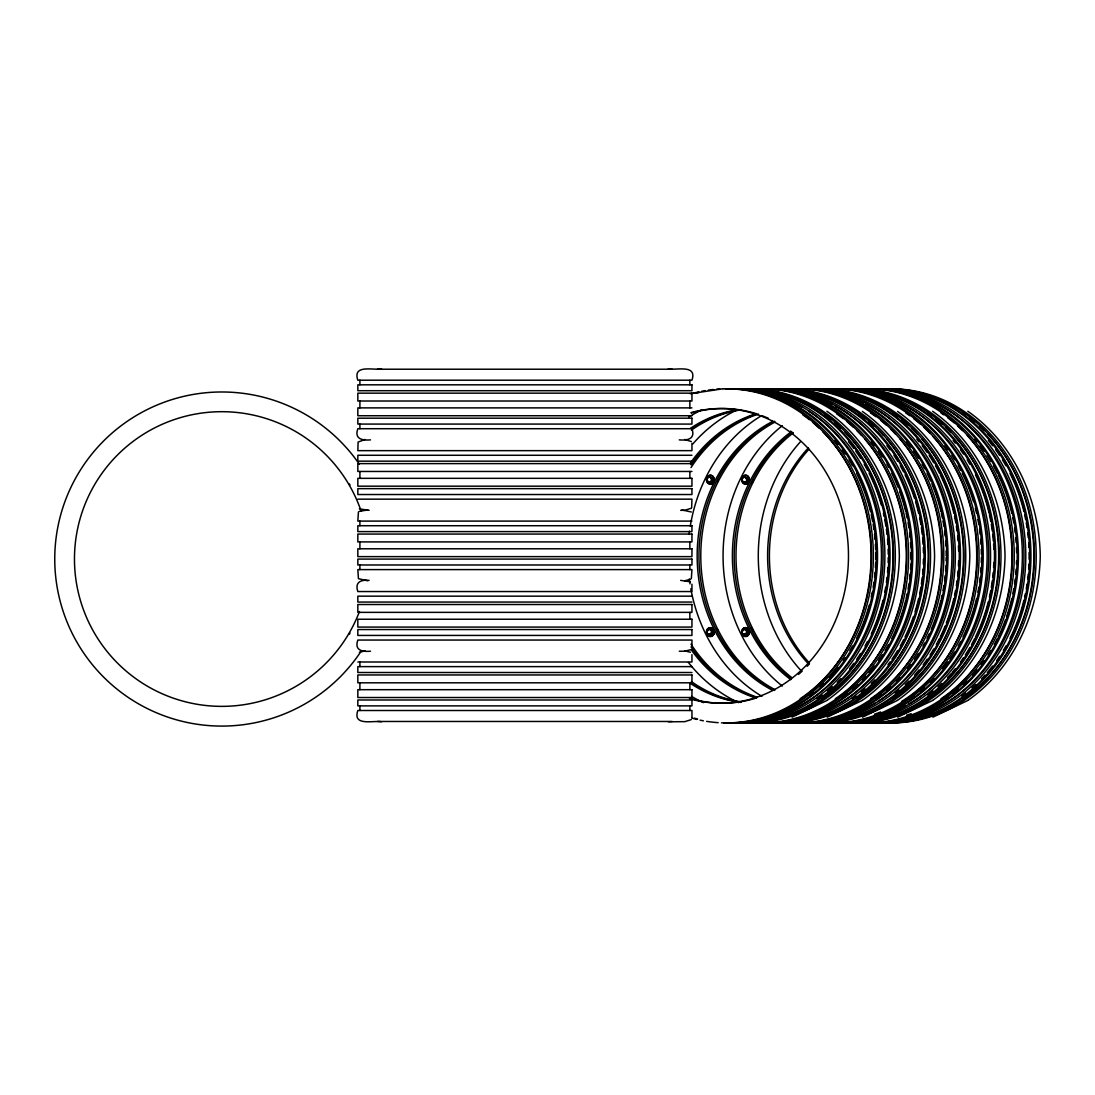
<?xml version="1.0" encoding="UTF-8"?>
<svg xmlns="http://www.w3.org/2000/svg" width="1095" height="1095" viewBox="0 0 1095 1095"><rect width="100%" height="100%" fill="white"/><g stroke="black" fill="none" stroke-linecap="round" stroke-linejoin="round"><path stroke-width="1.5" d="M691.657 507.738L691.944 499.156L357.832 499.156M358.435 511.995L357.832 521.097L691.944 521.097M691.328 578.694L691.944 569.605L357.832 569.605L358.435 578.694L367.769 580.774M691.328 508.244L684.731 510.325L680.638 510.325M691.328 719.593L684.731 721.673L668.237 721.783M827.136 700.307C873.577 667.594 898.365 611.831 899.351 555.863C898.365 499.909 873.577 444.132 827.136 411.433L826.93 411.255M862.367 700.307C908.795 667.594 933.583 611.831 934.582 555.863C933.583 499.909 908.795 444.132 862.367 411.433M897.585 700.307C944.027 667.594 968.815 611.831 969.8 555.863C968.815 499.909 944.027 444.132 897.585 411.433M932.803 700.307C979.245 667.594 1004.033 611.831 1005.032 555.863C1004.033 499.909 979.245 444.132 932.803 411.433L932.598 411.255M968.035 700.307C1014.463 667.594 1039.264 611.831 1040.25 555.863C1039.264 499.909 1014.463 444.132 968.035 411.433L967.829 411.255M707.041 478.214L709.204 476.777L712.352 478.214L712.352 481.102L710.19 482.539L707.041 481.102L707.041 478.214L710.19 476.777M709.204 482.539L712.352 481.102M742.259 478.214L744.422 476.777L747.584 478.214L747.584 481.102L745.421 482.539L742.259 481.102L742.259 478.214L745.421 476.777M744.422 482.539L747.584 481.102M707.041 630.638L710.19 629.201L712.352 630.638L712.352 633.512L710.19 634.963L707.041 633.512L707.041 630.638L708.027 630.638M709.204 634.963L712.352 633.512M742.259 630.638L745.421 629.201L747.584 630.638L747.584 633.512L744.422 634.963L742.259 633.512L742.259 630.638L743.259 630.638M744.422 634.963L747.584 633.512M792.055 717.157L826.93 700.485M827.272 717.157L862.148 700.485M862.504 717.157L897.38 700.485M897.722 717.157L932.598 700.485M932.954 717.157L967.829 700.485M365.046 439.478L358.106 442.065L357.832 450.647L691.944 450.647L691.944 443.283M359.365 511.365L367.769 509.928M359.365 652.264L365.046 650.827M684.731 580.774L690.397 579.337M690.397 649.787L684.731 651.224L679.283 651.224M690.137 393.762L722.686 388.821M381.525 368.919C373.6 370.48 352.275 364.005 357.832 380.198L691.944 380.198C697.488 364.005 676.176 370.48 668.237 368.919M377.556 369.22L672.221 369.22M691.944 407.887L357.832 407.887L357.832 415.744L691.944 415.744M370.493 439.875C362.336 440.642 354.123 439.04 357.832 428.706L691.944 428.706C695.654 439.04 687.441 440.642 679.283 439.875M691.944 455.274L357.832 455.274L357.832 461.159L691.944 461.159M691.944 463.609L357.832 463.609L357.832 471.466L691.944 471.466M709.204 476.777L712.352 478.214M744.422 476.777L747.584 478.214M707.041 481.102L708.027 481.102M742.259 481.102L745.421 482.539M682.007 509.928L691.328 511.995M369.125 510.325L359.365 508.888M369.125 580.377C360.939 579.556 354.629 582.075 357.832 591.546L691.944 591.546L691.944 584.183M680.638 580.377L690.397 581.815M691.944 596.173L357.832 596.173L357.832 602.058L691.944 602.058M709.204 629.201L712.352 630.638M744.422 629.201L747.584 630.638M707.041 633.512L710.19 634.963M742.259 633.512L745.421 634.963M370.493 651.224C362.336 651.977 354.123 650.389 357.832 640.055L691.944 640.055L691.944 647.405M357.832 661.996L691.944 661.996L691.944 654.632M691.944 666.622L357.832 666.622L357.832 672.508L691.944 672.508M377.556 721.468L672.221 721.468M381.525 721.783C373.6 720.209 352.275 726.683 357.832 710.504L691.944 710.504L691.944 717.855M684.731 439.478L691.328 441.545M684.731 650.827L690.397 652.264M746.585 478.214L746.585 481.102M746.585 630.638L746.585 633.512M711.367 478.214L711.367 481.102M711.367 630.638L711.367 633.512M689.864 380.198L689.864 384.824M689.864 401.016L689.864 407.887M689.864 471.466L689.864 478.337M689.864 541.915L689.864 548.787M689.864 564.979L689.864 569.605M689.864 612.365L689.864 619.236M689.864 682.815L689.864 689.686M689.864 705.878L689.864 710.504M359.899 380.198L359.899 384.824M359.899 401.016L359.899 407.887M359.899 424.08L359.899 428.706M359.899 471.466L359.899 478.337M359.899 521.097L359.899 525.723M359.899 541.915L359.899 548.787M359.899 564.979L359.899 569.605M359.899 661.996L359.899 666.622M359.899 682.815L359.899 689.686M359.899 705.878L359.899 710.504M349.962 485.044A4.435 4.435 0 0 1 349.524 483.976M349.524 634.101A4.435 4.435 0 0 1 349.962 633.019M359.475 611.489A147.332 147.332 0 0 1 131.893 675.752A147.332 147.332 0 0 1 135.944 439.3A147.332 147.332 0 0 1 361.199 511.31M361.199 651.101A167.056 167.056 0 0 1 112.73 685.566A167.056 167.056 0 0 1 110.198 434.729A167.056 167.056 0 0 1 359.311 464.171M756.713 697.679A147.332 127.595 -90 0 1 691.041 646.953M691.041 464.786A147.332 127.595 -90 0 1 756.713 414.061M756.494 698.186A147.332 127.595 -90 0 1 691.15 649.691M690.178 463.404A147.332 127.595 -90 0 1 756.494 413.554M741.274 701.936A147.332 127.595 -90 0 1 691.41 681.596M691.41 430.13A147.332 127.595 -90 0 1 741.274 409.804M741.123 702.182A147.332 127.595 -90 0 1 692.314 683.458M692.314 428.282A147.332 127.595 -90 0 1 739.453 409.804M758.329 388.862A167.056 144.677 -90 0 1 906.263 556.821A167.056 144.677 -90 0 1 756.7 722.823M760.642 388.862A167.056 144.677 -90 0 1 908.576 556.821A167.056 144.677 -90 0 1 759.013 722.823M763.585 388.862A167.056 144.677 -90 0 1 911.519 556.821A167.056 144.677 -90 0 1 761.956 722.823M764.816 388.862A167.056 144.677 -90 0 1 912.751 556.821A167.056 144.677 -90 0 1 763.174 722.823M768.745 388.862A167.056 144.677 -90 0 1 916.679 556.821A167.056 144.677 -90 0 1 767.102 722.823M772.18 388.862A167.056 144.677 -90 0 1 920.115 556.821A167.056 144.677 -90 0 1 770.538 722.823M776.109 388.862A167.056 144.677 -90 0 1 924.043 556.821A167.056 144.677 -90 0 1 774.466 722.823M777.327 388.862A167.056 144.677 -90 0 1 925.261 556.821A167.056 144.677 -90 0 1 775.684 722.823M780.27 388.862A167.056 144.677 -90 0 1 928.204 556.821A167.056 144.677 -90 0 1 778.641 722.823M782.583 388.862A167.056 144.677 -90 0 1 930.517 556.821A167.056 144.677 -90 0 1 780.94 722.823M812.422 396.513A164.989 142.884 -90 0 1 832.378 404.548M835.362 406.094A164.989 142.884 -90 0 1 917.802 569.947A164.989 142.884 -90 0 1 812.422 715.227M836.676 413.883A164.989 142.884 -90 0 1 843.26 418.66M847.119 421.753A164.989 142.884 -90 0 1 853.361 427.214M856.961 430.677A164.989 142.884 -90 0 1 861.601 435.481M864.94 439.204A164.989 142.884 -90 0 1 835.348 698.747M871.278 441.764A164.989 142.884 -90 0 1 874.44 445.706M878.519 451.181A164.989 142.884 -90 0 1 882.378 456.875M886.909 464.253A164.989 142.884 -90 0 1 888.606 467.264M891.823 473.382A164.989 142.884 -90 0 1 897.982 487.166M899.789 491.929A164.989 142.884 -90 0 1 905.702 511.516M906.085 513.172A164.989 142.884 -90 0 1 907.139 517.962M908.07 522.821A164.989 142.884 -90 0 1 908.864 527.735M909.548 532.676A164.989 142.884 -90 0 1 910.082 537.645M910.492 542.627A164.989 142.884 -90 0 1 910.78 547.609M910.93 552.578A164.989 142.884 -90 0 1 910.93 559.162M910.78 564.13A164.989 142.884 -90 0 1 910.492 569.099M910.082 574.081A164.989 142.884 -90 0 1 909.548 579.063M908.864 584.005A164.989 142.884 -90 0 1 908.07 588.918M907.139 593.777A164.989 142.884 -90 0 1 906.085 598.568M905.702 600.224A164.989 142.884 -90 0 1 891.823 638.358M888.606 644.476A164.989 142.884 -90 0 1 885.143 650.471M882.378 654.865A164.989 142.884 -90 0 1 878.519 660.559M874.44 666.034A164.989 142.884 -90 0 1 869.115 672.535M865.775 676.258A164.989 142.884 -90 0 1 862.312 679.885M857.522 684.526A164.989 142.884 -90 0 1 852.553 688.933M847.42 693.067A164.989 142.884 -90 0 1 842.178 696.926M886.95 445.706A164.989 142.884 -90 0 1 890.03 449.799M893.944 455.438A164.989 142.884 -90 0 1 897.654 461.269M900.282 465.745A164.989 142.884 -90 0 1 903.553 471.836M905.059 474.86A164.989 142.884 -90 0 1 914.517 498.389M915.543 501.647A164.989 142.884 -90 0 1 918.609 513.172M919.649 517.962A164.989 142.884 -90 0 1 920.854 524.45M921.374 527.735A164.989 142.884 -90 0 1 922.25 534.333M922.606 537.645A164.989 142.884 -90 0 1 923.126 544.297M923.29 547.609A164.989 142.884 -90 0 1 923.441 552.578M923.441 559.162A164.989 142.884 -90 0 1 923.29 564.13M923.017 569.099A164.989 142.884 -90 0 1 922.606 574.081M922.25 577.407A164.989 142.884 -90 0 1 921.374 584.005M920.854 587.29A164.989 142.884 -90 0 1 919.649 593.777M918.609 598.568A164.989 142.884 -90 0 1 915.037 611.722M913.449 616.595A164.989 142.884 -90 0 1 905.059 636.879M903.553 639.904A164.989 142.884 -90 0 1 900.282 645.982M897.654 650.471A164.989 142.884 -90 0 1 892.014 659.149M890.03 661.941A164.989 142.884 -90 0 1 887.99 664.679M874.837 679.885A164.989 142.884 -90 0 1 871.25 683.389M865.064 688.933A164.989 142.884 -90 0 1 861.231 692.067M856.016 695.996A164.989 142.884 -90 0 1 852.033 698.747M858.617 413.883A164.989 142.884 -90 0 1 865.201 418.66M869.06 421.753A164.989 142.884 -90 0 1 874.07 426.092M878.902 430.677A164.989 142.884 -90 0 1 883.542 435.481M886.882 439.204A164.989 142.884 -90 0 1 857.289 698.747M738.619 702.62A158.077 136.889 -90 0 1 688.413 662.475M692.697 444.091A158.077 136.889 -90 0 1 737.113 409.831M746.215 478.392A1.547 1.341 -90 0 1 746.653 479.021M746.133 478.2A1.547 1.341 -90 0 1 746.886 479.021M753.1 479.651A4.435 3.846 -90 0 1 752.977 480.801M753.333 479.651A4.435 3.846 -90 0 1 752.826 481.868M752.21 482.799A4.435 3.846 -90 0 1 751.416 483.497M791.261 678.654A147.332 127.595 -90 0 1 791.261 433.086M774.931 689.658A147.332 127.595 -90 0 1 700.786 555.863A147.332 127.595 -90 0 1 774.931 422.081M774.644 690.452A147.332 127.595 -90 0 1 698.966 555.863A147.332 127.595 -90 0 1 774.644 421.288M790.782 679.653A147.332 127.595 -90 0 1 790.782 432.087M828.778 388.862A167.056 144.677 -90 0 1 976.713 556.821A167.056 144.677 -90 0 1 827.149 722.823M831.091 388.862A167.056 144.677 -90 0 1 979.026 556.821A167.056 144.677 -90 0 1 829.449 722.823M834.034 388.862A167.056 144.677 -90 0 1 981.969 556.821A167.056 144.677 -90 0 1 832.405 722.823M835.266 388.862A167.056 144.677 -90 0 1 983.201 556.821A167.056 144.677 -90 0 1 833.623 722.823M839.194 388.862A167.056 144.677 -90 0 1 987.129 556.821A167.056 144.677 -90 0 1 837.552 722.823M842.63 388.862A167.056 144.677 -90 0 1 990.564 556.821A167.056 144.677 -90 0 1 840.987 722.823M846.544 388.862A167.056 144.677 -90 0 1 994.493 556.821A167.056 144.677 -90 0 1 844.916 722.823M847.776 388.862A167.056 144.677 -90 0 1 995.711 556.821A167.056 144.677 -90 0 1 846.134 722.823M850.719 388.862A167.056 144.677 -90 0 1 998.654 556.821A167.056 144.677 -90 0 1 849.09 722.823M853.032 388.862A167.056 144.677 -90 0 1 1000.967 556.821A167.056 144.677 -90 0 1 851.39 722.823M905.798 412.993A164.989 142.884 -90 0 1 909.781 415.744M913.709 418.66A164.989 142.884 -90 0 1 920.087 423.888M923.797 427.214A164.989 142.884 -90 0 1 929.764 433.059M933.186 436.713A164.989 142.884 -90 0 1 901.568 701.457M880.626 711.955A164.989 142.884 -90 0 1 874.44 714.227M882.871 396.513A164.989 142.884 -90 0 1 988.101 539.903A164.989 142.884 -90 0 1 908.754 704.03M905.811 705.645A164.989 142.884 -90 0 1 882.871 715.227M927.739 412.993A164.989 142.884 -90 0 1 931.722 415.744M935.65 418.66A164.989 142.884 -90 0 1 942.028 423.888M945.738 427.214A164.989 142.884 -90 0 1 950.542 431.854M955.127 436.713A164.989 142.884 -90 0 1 923.509 701.457M899.488 713.132A164.989 142.884 -90 0 1 896.381 714.227M944.889 445.706A164.989 142.884 -90 0 1 947.955 449.799M951.884 455.438A164.989 142.884 -90 0 1 954.689 459.791M958.207 465.745A164.989 142.884 -90 0 1 960.698 470.303M962.272 473.382A164.989 142.884 -90 0 1 973.469 501.647M975.316 508.217A164.989 142.884 -90 0 1 976.535 513.172M977.903 519.577A164.989 142.884 -90 0 1 978.793 524.45M979.56 529.378A164.989 142.884 -90 0 1 980.189 534.333M980.682 539.315A164.989 142.884 -90 0 1 981.052 544.297M981.298 549.266A164.989 142.884 -90 0 1 981.407 554.221M981.407 557.519A164.989 142.884 -90 0 1 981.298 562.474M981.052 567.443A164.989 142.884 -90 0 1 980.682 572.425M980.189 577.407A164.989 142.884 -90 0 1 979.56 582.362M978.793 587.29A164.989 142.884 -90 0 1 977.903 592.162M976.535 598.568A164.989 142.884 -90 0 1 962.998 636.879M960.698 641.437A164.989 142.884 -90 0 1 958.207 645.982M954.689 651.949A164.989 142.884 -90 0 1 949.954 659.149M947.955 661.941A164.989 142.884 -90 0 1 942.781 668.675M933.939 678.681A164.989 142.884 -90 0 1 930.394 682.226M924.262 687.852A164.989 142.884 -90 0 1 920.457 691.041M913.955 695.996A164.989 142.884 -90 0 1 909.972 698.747M953.156 440.477A164.989 142.884 -90 0 1 955.305 443.064M960.479 449.799A164.989 142.884 -90 0 1 963.436 454.001M967.2 459.791A164.989 142.884 -90 0 1 969.869 464.253M975.508 474.86A164.989 142.884 -90 0 1 989.059 513.172M989.415 514.759A164.989 142.884 -90 0 1 990.729 521.193M991.303 524.45A164.989 142.884 -90 0 1 992.289 531.02M992.7 534.333A164.989 142.884 -90 0 1 993.343 540.971M993.576 544.297A164.989 142.884 -90 0 1 993.808 549.266M993.808 562.474A164.989 142.884 -90 0 1 993.576 567.443M993.206 572.425A164.989 142.884 -90 0 1 992.7 577.407M992.289 580.706A164.989 142.884 -90 0 1 991.303 587.29M990.729 590.547A164.989 142.884 -90 0 1 989.415 596.98M988.251 601.867A164.989 142.884 -90 0 1 975.508 636.879M974.783 638.358A164.989 142.884 -90 0 1 971.566 644.476M969.869 647.487A164.989 142.884 -90 0 1 965.338 654.865M963.436 657.739A164.989 142.884 -90 0 1 960.479 661.941M955.305 668.675A164.989 142.884 -90 0 1 952.075 672.535M950.98 673.781A164.989 142.884 -90 0 1 947.599 677.476M941.7 683.389A164.989 142.884 -90 0 1 938.018 686.757M932.967 691.041A164.989 142.884 -90 0 1 927.78 695.038M782.309 686.059A158.077 136.889 -90 0 1 782.309 425.681M745.969 633.485A1.547 1.341 -90 0 1 745.284 633.622M746.133 630.624A1.547 1.341 -90 0 1 746.694 631.09M746.201 633.485A1.547 1.341 -90 0 1 745.175 633.526M751.416 628.229A4.435 3.846 -90 0 1 752.21 628.941M752.812 629.858A4.435 3.846 -90 0 1 753.209 630.925M740.973 702.401A147.332 127.595 -90 0 1 690.507 683.458M690.507 428.282A147.332 127.595 -90 0 1 737.647 409.804M762.093 415.73A147.332 127.595 -90 0 1 768.403 418.317M790.563 431.101A147.332 127.595 -90 0 1 793.232 433.086M809.506 663.844A147.332 127.595 -90 0 1 807.152 666.308M802.265 671.043A147.332 127.595 -90 0 1 798.46 674.424M755.728 698.186A147.332 127.595 -90 0 1 689.672 698.186M691.274 413.075A147.332 127.595 -90 0 1 755.728 413.554M691.068 412.61A147.332 127.595 -90 0 1 848.474 556.821A147.332 127.595 -90 0 1 689.467 698.665M723.111 388.862A167.056 144.677 -90 0 1 871.045 556.821A167.056 144.677 -90 0 1 721.468 722.823M718.183 722.659A167.056 144.677 -90 0 1 706.672 721.372M703.401 720.797A167.056 144.677 -90 0 1 700.129 720.154M696.899 719.415A167.056 144.677 -90 0 1 692.095 718.169M693.683 393.132A167.056 144.677 -90 0 1 698.514 391.942M701.758 391.243A167.056 144.677 -90 0 1 705.029 390.641M708.314 390.121A167.056 144.677 -90 0 1 713.242 389.505M716.541 389.204A167.056 144.677 -90 0 1 719.826 388.985M725.424 388.862A167.056 144.677 -90 0 1 873.358 556.821A167.056 144.677 -90 0 1 723.781 722.823M697.597 719.018A167.056 144.677 -90 0 1 694.408 718.169M695.996 393.132A167.056 144.677 -90 0 1 699.212 392.325M710.628 390.121A167.056 144.677 -90 0 1 713.913 389.683M728.367 388.862A167.056 144.677 -90 0 1 876.301 556.821A167.056 144.677 -90 0 1 726.724 722.823M729.585 388.862A167.056 144.677 -90 0 1 877.533 556.821A167.056 144.677 -90 0 1 727.956 722.823M733.513 388.862A167.056 144.677 -90 0 1 881.448 556.821A167.056 144.677 -90 0 1 731.884 722.823M736.949 388.862A167.056 144.677 -90 0 1 884.883 556.821A167.056 144.677 -90 0 1 735.32 722.823M740.877 388.862A167.056 144.677 -90 0 1 888.811 556.821A167.056 144.677 -90 0 1 739.235 722.823M742.109 388.862A167.056 144.677 -90 0 1 890.043 556.821A167.056 144.677 -90 0 1 740.466 722.823M745.052 388.862A167.056 144.677 -90 0 1 892.986 556.821A167.056 144.677 -90 0 1 743.409 722.823M747.365 388.862A167.056 144.677 -90 0 1 895.299 556.821A167.056 144.677 -90 0 1 745.722 722.823M777.204 396.513A164.989 142.884 -90 0 1 801.608 406.888M808.849 411.159A164.989 142.884 -90 0 1 882.077 575.559A164.989 142.884 -90 0 1 777.204 715.227M802.786 414.813A164.989 142.884 -90 0 1 809.328 419.672M813.161 422.807A164.989 142.884 -90 0 1 819.347 428.35M822.92 431.854A164.989 142.884 -90 0 1 800.13 698.747M834.979 440.477A164.989 142.884 -90 0 1 838.168 444.378M842.288 449.799A164.989 142.884 -90 0 1 845.244 454.001M849.008 459.791A164.989 142.884 -90 0 1 852.54 465.745M856.591 473.382A164.989 142.884 -90 0 1 870.47 511.516M871.223 514.759A164.989 142.884 -90 0 1 872.551 521.193M873.126 524.45A164.989 142.884 -90 0 1 873.878 529.378M874.508 534.333A164.989 142.884 -90 0 1 875.014 539.315M875.384 544.297A164.989 142.884 -90 0 1 875.617 549.266M875.713 552.578A164.989 142.884 -90 0 1 875.713 559.162M875.617 562.474A164.989 142.884 -90 0 1 875.384 567.443M875.014 572.425A164.989 142.884 -90 0 1 874.508 577.407M873.878 582.362A164.989 142.884 -90 0 1 873.126 587.29M872.236 592.162A164.989 142.884 -90 0 1 871.223 596.98M869.211 605.165A164.989 142.884 -90 0 1 856.591 638.358M852.54 645.982A164.989 142.884 -90 0 1 849.912 650.471M845.244 657.739A164.989 142.884 -90 0 1 843.287 660.559M838.168 667.361A164.989 142.884 -90 0 1 833.884 672.535M832.789 673.781A164.989 142.884 -90 0 1 829.408 677.476M823.522 683.389A164.989 142.884 -90 0 1 819.84 686.757M813.503 692.067A164.989 142.884 -90 0 1 809.588 695.038M848.557 441.764A164.989 142.884 -90 0 1 853.785 448.416M855.797 451.181A164.989 142.884 -90 0 1 860.602 458.326M864.188 464.253A164.989 142.884 -90 0 1 867.527 470.303M869.101 473.382A164.989 142.884 -90 0 1 881.27 504.932M883.378 513.172A164.989 142.884 -90 0 1 884.089 516.361M884.746 519.577A164.989 142.884 -90 0 1 885.896 526.093M886.389 529.378A164.989 142.884 -90 0 1 887.032 534.333M887.525 539.315A164.989 142.884 -90 0 1 887.894 544.297M888.141 549.266A164.989 142.884 -90 0 1 888.237 554.221M888.237 557.519A164.989 142.884 -90 0 1 888.141 562.474M887.894 567.443A164.989 142.884 -90 0 1 887.525 572.425M887.032 577.407A164.989 142.884 -90 0 1 886.389 582.362M885.636 587.29A164.989 142.884 -90 0 1 884.746 592.162M882.994 600.224A164.989 142.884 -90 0 1 871.278 633.868M867.527 641.437A164.989 142.884 -90 0 1 865.05 645.982M860.602 653.414A164.989 142.884 -90 0 1 856.783 659.149M853.785 663.324A164.989 142.884 -90 0 1 849.624 668.675M840.768 678.681A164.989 142.884 -90 0 1 837.237 682.226M832.351 686.757A164.989 142.884 -90 0 1 827.3 691.041M822.099 695.038A164.989 142.884 -90 0 1 816.815 698.747M824.727 414.813A164.989 142.884 -90 0 1 831.269 419.672M835.102 422.807A164.989 142.884 -90 0 1 841.288 428.35M844.861 431.854A164.989 142.884 -90 0 1 822.071 698.747M703.401 702.62A158.077 136.889 -90 0 1 691.506 696.352M688.645 417.154A158.077 136.889 -90 0 1 701.881 409.831M809.041 662.598A147.332 127.595 -90 0 1 809.041 449.142M791.753 677.627A147.332 127.595 -90 0 1 793.067 433.086M808.384 663.844A147.332 127.595 -90 0 1 808.384 447.896M864.01 388.862A167.056 144.677 -90 0 1 1011.944 556.821A167.056 144.677 -90 0 1 862.367 722.823M866.323 388.862A167.056 144.677 -90 0 1 1014.257 556.821A167.056 144.677 -90 0 1 864.68 722.823M869.266 388.862A167.056 144.677 -90 0 1 1017.2 556.821A167.056 144.677 -90 0 1 867.623 722.823M870.484 388.862A167.056 144.677 -90 0 1 1018.418 556.821A167.056 144.677 -90 0 1 868.855 722.823M874.412 388.862A167.056 144.677 -90 0 1 1022.347 556.821A167.056 144.677 -90 0 1 872.77 722.823M877.848 388.862A167.056 144.677 -90 0 1 1025.782 556.821A167.056 144.677 -90 0 1 876.205 722.823M881.776 388.862A167.056 144.677 -90 0 1 1029.711 556.821A167.056 144.677 -90 0 1 880.134 722.823M883.008 388.862A167.056 144.677 -90 0 1 1030.942 556.821A167.056 144.677 -90 0 1 881.365 722.823M885.951 388.862A167.056 144.677 -90 0 1 1033.885 556.821A167.056 144.677 -90 0 1 884.308 722.823M888.264 388.862A167.056 144.677 -90 0 1 1036.198 556.821A167.056 144.677 -90 0 1 886.621 722.823M941.016 412.993A164.989 142.884 -90 0 1 943.685 414.813M947.627 417.674A164.989 142.884 -90 0 1 954.06 422.807M957.796 426.092A164.989 142.884 -90 0 1 962.642 430.677M967.282 435.481A164.989 142.884 -90 0 1 941.016 698.747M911.218 713.694A164.989 142.884 -90 0 1 906.564 715.227M918.089 396.513A164.989 142.884 -90 0 1 1023.989 555.863A164.989 142.884 -90 0 1 918.089 715.227M962.957 412.993A164.989 142.884 -90 0 1 965.626 414.813M969.568 417.674A164.989 142.884 -90 0 1 974.728 421.753M979.738 426.092A164.989 142.884 -90 0 1 984.583 430.677M988.087 434.263A164.989 142.884 -90 0 1 962.957 698.747M933.159 713.694A164.989 142.884 -90 0 1 928.505 715.227M974.783 439.204A164.989 142.884 -90 0 1 976.945 441.764M980.121 445.706A164.989 142.884 -90 0 1 984.186 451.181M987.101 455.438A164.989 142.884 -90 0 1 990.811 461.269M993.439 465.745A164.989 142.884 -90 0 1 997.49 473.382M998.229 474.86A164.989 142.884 -90 0 1 1011.766 513.172M1012.807 517.962A164.989 142.884 -90 0 1 1013.737 522.821M1014.545 527.735A164.989 142.884 -90 0 1 1015.216 532.676M1015.763 537.645A164.989 142.884 -90 0 1 1016.174 542.627M1016.447 547.609A164.989 142.884 -90 0 1 1016.598 552.578M1016.571 560.818A164.989 142.884 -90 0 1 1016.447 564.13M1016.174 569.099A164.989 142.884 -90 0 1 1015.763 574.081M1015.216 579.063A164.989 142.884 -90 0 1 1014.545 584.005M1013.737 588.918A164.989 142.884 -90 0 1 1012.807 593.777M1011.766 598.568A164.989 142.884 -90 0 1 1006.606 616.595M1005.47 619.811A164.989 142.884 -90 0 1 998.229 636.879M997.49 638.358A164.989 142.884 -90 0 1 994.274 644.476M990.811 650.471A164.989 142.884 -90 0 1 988.06 654.865M984.186 660.559A164.989 142.884 -90 0 1 981.147 664.679M976.945 669.976A164.989 142.884 -90 0 1 972.579 675.026M966.817 681.063A164.989 142.884 -90 0 1 963.203 684.526M958.221 688.933A164.989 142.884 -90 0 1 953.102 693.067M947.846 696.926A164.989 142.884 -90 0 1 945.19 698.747M988.388 440.477A164.989 142.884 -90 0 1 992.631 445.706M995.697 449.799A164.989 142.884 -90 0 1 999.625 455.438M1002.418 459.791A164.989 142.884 -90 0 1 1005.949 465.745M1010.001 473.382A164.989 142.884 -90 0 1 1023.893 511.516M1024.646 514.759A164.989 142.884 -90 0 1 1025.645 519.577M1026.248 522.821A164.989 142.884 -90 0 1 1027.055 527.735M1027.726 532.676A164.989 142.884 -90 0 1 1028.273 537.645M1028.684 542.627A164.989 142.884 -90 0 1 1028.971 547.609M1029.122 552.578A164.989 142.884 -90 0 1 1029.122 559.162M1028.971 564.13A164.989 142.884 -90 0 1 1028.684 569.099M1028.273 574.081A164.989 142.884 -90 0 1 1027.726 579.063M1027.055 584.005A164.989 142.884 -90 0 1 1026.248 588.918M1025.331 593.777A164.989 142.884 -90 0 1 1024.646 596.98M1023.893 600.224A164.989 142.884 -90 0 1 1010.001 638.358M1005.949 645.982A164.989 142.884 -90 0 1 1003.321 650.471M999.625 656.302A164.989 142.884 -90 0 1 996.696 660.559M992.631 666.034A164.989 142.884 -90 0 1 987.293 672.535M985.089 675.026A164.989 142.884 -90 0 1 981.668 678.681M975.713 684.526A164.989 142.884 -90 0 1 972.004 687.852M965.612 693.067A164.989 142.884 -90 0 1 961.684 695.996M800.582 670.14A158.077 136.889 -90 0 1 800.582 441.6M711.216 478.392A1.547 1.341 -90 0 1 711.654 479.021M711.682 480.199A1.547 1.341 -90 0 1 711.285 480.856M717.882 479.651A4.435 3.846 -90 0 1 717.745 480.801M718.115 479.651A4.435 3.846 -90 0 1 717.595 481.868M772.837 690.452A147.332 127.595 -90 0 1 697.159 555.863A147.332 127.595 -90 0 1 772.837 421.288M756.932 697.145A147.332 127.595 -90 0 1 691 644.147M691 467.579A147.332 127.595 -90 0 1 758.534 414.061M793.56 388.862A167.056 144.677 -90 0 1 941.495 556.821A167.056 144.677 -90 0 1 791.918 722.823M795.873 388.862A167.056 144.677 -90 0 1 943.808 556.821A167.056 144.677 -90 0 1 794.231 722.823M798.816 388.862A167.056 144.677 -90 0 1 946.751 556.821A167.056 144.677 -90 0 1 797.174 722.823M800.034 388.862A167.056 144.677 -90 0 1 947.983 556.821A167.056 144.677 -90 0 1 798.406 722.823M803.963 388.862A167.056 144.677 -90 0 1 951.897 556.821A167.056 144.677 -90 0 1 802.334 722.823M807.398 388.862A167.056 144.677 -90 0 1 955.333 556.821A167.056 144.677 -90 0 1 805.769 722.823M811.327 388.862A167.056 144.677 -90 0 1 959.261 556.821A167.056 144.677 -90 0 1 809.684 722.823M812.558 388.862A167.056 144.677 -90 0 1 960.493 556.821A167.056 144.677 -90 0 1 810.916 722.823M815.501 388.862A167.056 144.677 -90 0 1 963.436 556.821A167.056 144.677 -90 0 1 813.859 722.823M817.814 388.862A167.056 144.677 -90 0 1 965.749 556.821A167.056 144.677 -90 0 1 816.172 722.823M847.639 396.513A164.989 142.884 -90 0 1 863.065 402.385M866.104 403.809A164.989 142.884 -90 0 1 953.403 548.335A164.989 142.884 -90 0 1 877.875 701.457M874.987 703.182A164.989 142.884 -90 0 1 847.639 715.227M892.521 412.993A164.989 142.884 -90 0 1 897.804 416.702M901.719 419.672A164.989 142.884 -90 0 1 908.056 424.983M911.738 428.35A164.989 142.884 -90 0 1 917.637 434.263M922.099 439.204A164.989 142.884 -90 0 1 892.521 698.747M868.882 711.339A164.989 142.884 -90 0 1 865.803 712.558M870.58 412.993A164.989 142.884 -90 0 1 875.863 416.702M881.064 420.699A164.989 142.884 -90 0 1 886.115 424.983M891.001 429.514A164.989 142.884 -90 0 1 895.696 434.263M900.158 439.204A164.989 142.884 -90 0 1 870.58 698.747M906.496 441.764A164.989 142.884 -90 0 1 910.698 447.047M913.736 451.181A164.989 142.884 -90 0 1 918.541 458.326M922.127 464.253A164.989 142.884 -90 0 1 924.659 468.783M927.041 473.382A164.989 142.884 -90 0 1 930.586 480.924M931.927 484.017A164.989 142.884 -90 0 1 940.92 511.516M941.317 513.172A164.989 142.884 -90 0 1 942.357 517.962M942.987 521.193A164.989 142.884 -90 0 1 943.835 526.093M944.561 531.02A164.989 142.884 -90 0 1 945.149 535.989M945.601 540.971A164.989 142.884 -90 0 1 945.929 545.953M946.121 550.922A164.989 142.884 -90 0 1 946.189 555.863M946.176 557.519A164.989 142.884 -90 0 1 946.121 560.818M945.929 565.786A164.989 142.884 -90 0 1 945.601 570.769M945.149 575.751A164.989 142.884 -90 0 1 944.561 580.706M943.835 585.647A164.989 142.884 -90 0 1 942.987 590.547M942.028 595.379A164.989 142.884 -90 0 1 941.317 598.568M940.92 600.224A164.989 142.884 -90 0 1 931.27 629.269M929.203 633.868A164.989 142.884 -90 0 1 927.041 638.358M924.659 642.957A164.989 142.884 -90 0 1 922.989 645.982M918.541 653.414A164.989 142.884 -90 0 1 914.722 659.149M910.698 664.679A164.989 142.884 -90 0 1 907.563 668.675M899.857 677.476A164.989 142.884 -90 0 1 896.367 681.063M890.29 686.757A164.989 142.884 -90 0 1 886.512 689.987M881.352 694.066A164.989 142.884 -90 0 1 876.082 697.843M916.843 439.204A164.989 142.884 -90 0 1 919.006 441.764M922.182 445.706A164.989 142.884 -90 0 1 927.232 452.591M929.176 455.438A164.989 142.884 -90 0 1 933.761 462.747M935.5 465.745A164.989 142.884 -90 0 1 939.551 473.382M940.29 474.86A164.989 142.884 -90 0 1 953.827 513.172M954.539 516.361A164.989 142.884 -90 0 1 955.798 522.821M956.346 526.093A164.989 142.884 -90 0 1 957.071 531.02M957.66 535.989A164.989 142.884 -90 0 1 958.111 540.971M958.44 545.953A164.989 142.884 -90 0 1 958.631 550.922M958.631 560.818A164.989 142.884 -90 0 1 958.44 565.786M958.111 570.769A164.989 142.884 -90 0 1 957.66 575.751M957.071 580.706A164.989 142.884 -90 0 1 956.346 585.647M955.511 590.547A164.989 142.884 -90 0 1 954.539 595.379M953.827 598.568A164.989 142.884 -90 0 1 946.34 623M945.081 626.148A164.989 142.884 -90 0 1 940.29 636.879M939.551 638.358A164.989 142.884 -90 0 1 936.348 644.476M933.761 648.979A164.989 142.884 -90 0 1 930.12 654.865M927.232 659.149A164.989 142.884 -90 0 1 923.208 664.679M919.006 669.976A164.989 142.884 -90 0 1 914.64 675.026M908.877 681.063A164.989 142.884 -90 0 1 905.264 684.526M899.022 689.987A164.989 142.884 -90 0 1 895.162 693.067M761.956 696.352A158.077 136.889 -90 0 1 690.822 588.782M690.001 583.895A158.077 136.889 -90 0 1 689.289 578.968M689.097 534.415A158.077 136.889 -90 0 1 689.508 531.116M690.261 526.202A158.077 136.889 -90 0 1 760.519 416.264M710.751 633.485A1.547 1.341 -90 0 1 710.066 633.622A1.547 1.341 -90 0 0 710.984 633.485M716.746 628.941A4.435 3.846 -90 0 1 717.362 629.858M716.979 628.941A4.435 3.846 -90 0 1 717.978 630.925M691.944 384.824L357.832 384.824L357.832 390.71L691.944 390.71L691.944 384.824M691.944 393.16L357.832 393.16L357.832 401.016L691.944 401.016L691.944 393.16M691.944 418.194L357.832 418.194L357.832 424.08L691.944 424.08L691.944 418.194M691.944 478.337L357.832 478.337L357.832 486.18L691.944 486.18L691.944 478.337M691.944 488.644L357.832 488.644L357.832 494.529L691.944 494.529L691.944 488.644M691.944 525.723L357.832 525.723L357.832 531.609L691.944 531.609L691.944 525.723M691.944 534.059L357.832 534.059L357.832 541.915L691.944 541.915L691.944 534.059M691.944 548.787L357.832 548.787L357.832 556.63L691.944 556.63L691.944 548.787M691.944 559.093L357.832 559.093L357.832 564.979L691.944 564.979L691.944 559.093M691.944 604.508L357.832 604.508L357.832 612.365L691.944 612.365L691.944 604.508M691.944 619.236L357.832 619.236L357.832 627.079L691.944 627.079L691.944 619.236M691.944 629.543L357.832 629.543L357.832 635.428L691.944 635.428L691.944 629.543M691.944 674.958L357.832 674.958L357.832 682.815L691.944 682.815L691.944 674.958M691.944 689.686L357.832 689.686L357.832 697.529L691.944 697.529L691.944 689.686M691.944 699.992L357.832 699.992L357.832 705.878L691.944 705.878L691.944 699.992M748.145 482.799A4.435 3.846 -90 0 0 746.42 475.367A4.435 3.846 -90 0 0 741.712 480.801A4.435 3.846 -90 0 0 748.145 482.799M748.378 482.799A4.435 3.846 -90 0 0 746.653 475.367A4.435 3.846 -90 0 0 741.945 480.801A4.435 3.846 -90 0 0 748.378 482.799M748.747 634.292A4.435 3.846 -90 0 0 745.421 627.64A4.435 3.846 -90 0 0 742.095 634.292A4.435 3.846 -90 0 0 748.747 634.292M748.98 634.292A4.435 3.846 -90 0 0 745.654 627.64A4.435 3.846 -90 0 0 742.328 634.292A4.435 3.846 -90 0 0 748.98 634.292M712.913 482.799A4.435 3.846 -90 0 0 711.189 475.367A4.435 3.846 -90 0 0 706.494 480.801A4.435 3.846 -90 0 0 712.913 482.799M713.146 482.799A4.435 3.846 -90 0 0 711.421 475.367A4.435 3.846 -90 0 0 706.727 480.801A4.435 3.846 -90 0 0 713.146 482.799M713.529 634.292A4.435 3.846 -90 0 0 710.203 627.64A4.435 3.846 -90 0 0 706.864 634.292A4.435 3.846 -90 0 0 713.529 634.292M713.762 634.292A4.435 3.846 -90 0 0 710.436 627.64A4.435 3.846 -90 0 0 707.096 634.292A4.435 3.846 -90 0 0 713.762 634.292"/></g></svg>
